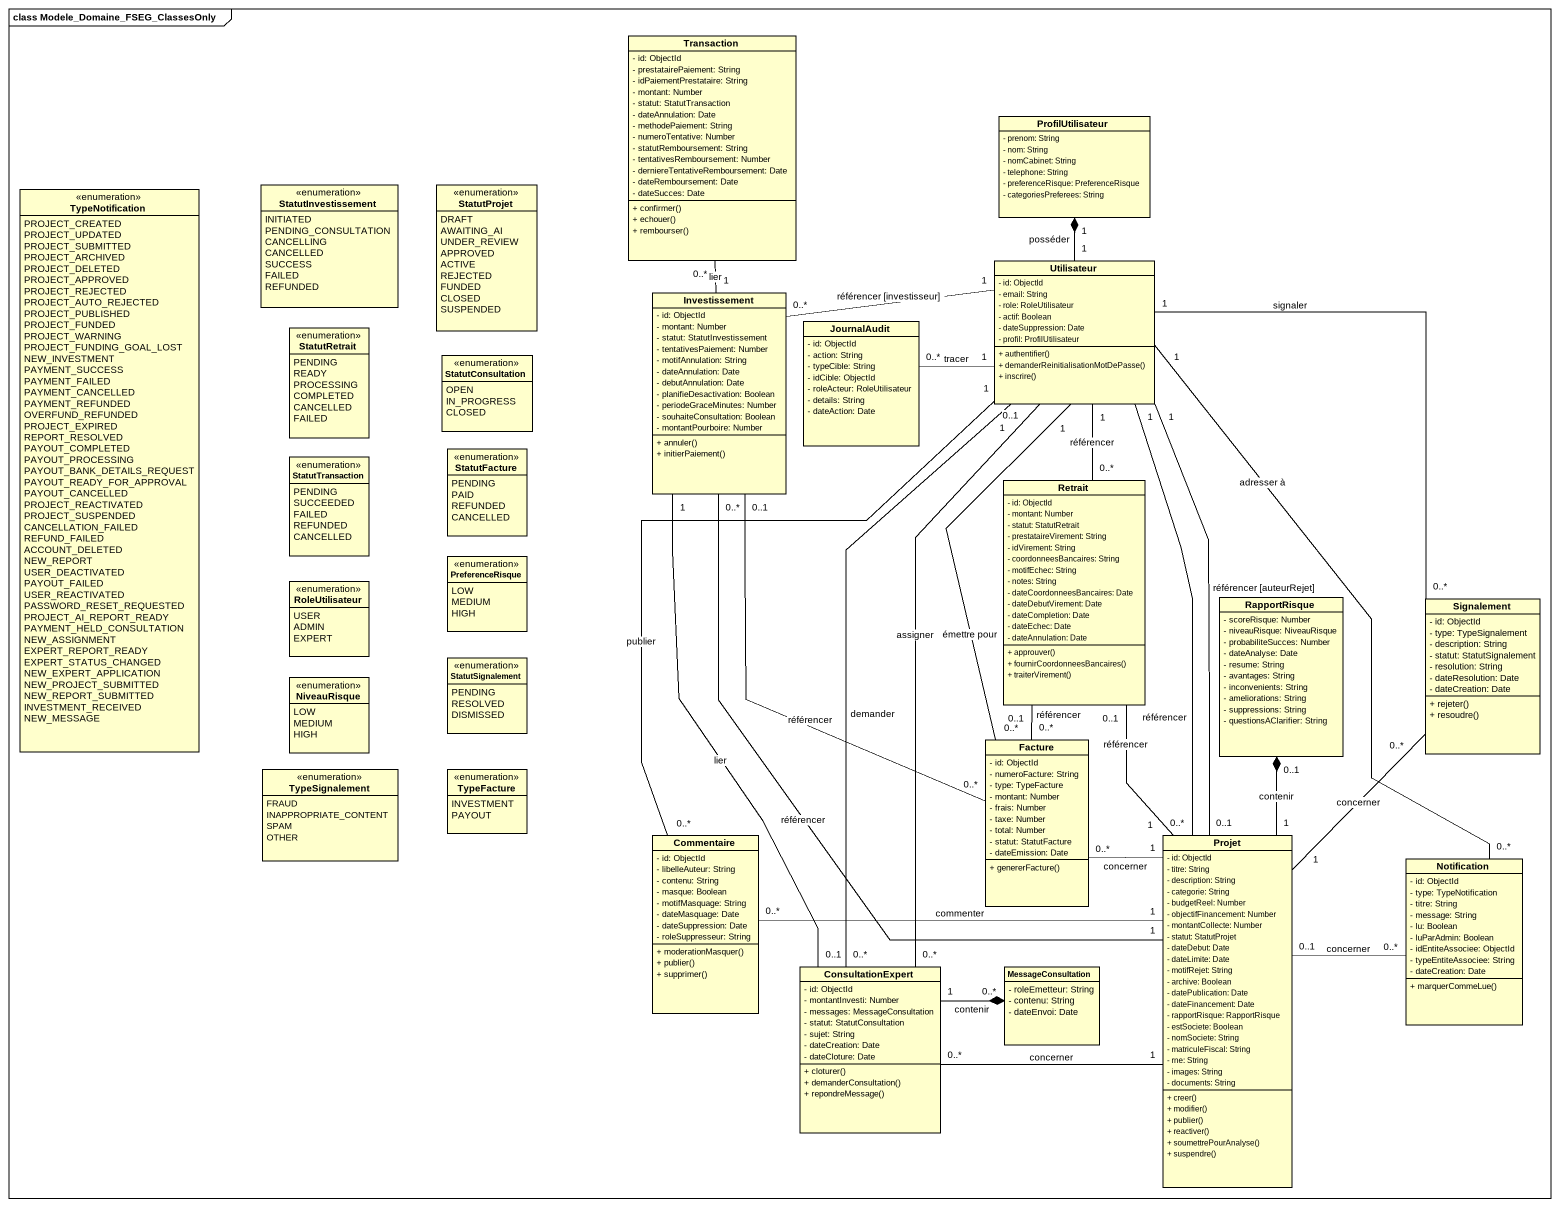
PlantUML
@startuml
mainframe class Modele_Domaine_FSEG_ClassesOnly
hide circle
hide empty members
skinparam classAttributeIconSize 0
class Transaction {
  - id: ObjectId
  - prestatairePaiement: String
  - idPaiementPrestataire: String
  - montant: Number
  - statut: StatutTransaction
  - dateAnnulation: Date
  - methodePaiement: String
  - numeroTentative: Number
  - statutRemboursement: String
  - tentativesRemboursement: Number
  - derniereTentativeRemboursement: Date
  - dateRemboursement: Date
  - dateSucces: Date
  + confirmer()
  + echouer()
  + rembourser()
}
class ProfilUtilisateur {
  - prenom: String
  - nom: String
  - nomCabinet: String
  - telephone: String
  - preferenceRisque: PreferenceRisque
  - categoriesPreferees: String
}
enum StatutInvestissement {
  INITIATED
  PENDING_CONSULTATION
  CANCELLING
  CANCELLED
  SUCCESS
  FAILED
  REFUNDED
}
enum StatutProjet {
  DRAFT
  AWAITING_AI
  UNDER_REVIEW
  APPROVED
  ACTIVE
  REJECTED
  FUNDED
  CLOSED
  SUSPENDED
}
enum TypeNotification {
  PROJECT_CREATED
  PROJECT_UPDATED
  PROJECT_SUBMITTED
  PROJECT_ARCHIVED
  PROJECT_DELETED
  PROJECT_APPROVED
  PROJECT_REJECTED
  PROJECT_AUTO_REJECTED
  PROJECT_PUBLISHED
  PROJECT_FUNDED
  PROJECT_WARNING
  PROJECT_FUNDING_GOAL_LOST
  NEW_INVESTMENT
  PAYMENT_SUCCESS
  PAYMENT_FAILED
  PAYMENT_CANCELLED
  PAYMENT_REFUNDED
  OVERFUND_REFUNDED
  PROJECT_EXPIRED
  REPORT_RESOLVED
  PAYOUT_COMPLETED
  PAYOUT_PROCESSING
  PAYOUT_BANK_DETAILS_REQUEST
  PAYOUT_READY_FOR_APPROVAL
  PAYOUT_CANCELLED
  PROJECT_REACTIVATED
  PROJECT_SUSPENDED
  CANCELLATION_FAILED
  REFUND_FAILED
  ACCOUNT_DELETED
  NEW_REPORT
  USER_DEACTIVATED
  PAYOUT_FAILED
  USER_REACTIVATED
  PASSWORD_RESET_REQUESTED
  PROJECT_AI_REPORT_READY
  PAYMENT_HELD_CONSULTATION
  NEW_ASSIGNMENT
  EXPERT_REPORT_READY
  EXPERT_STATUS_CHANGED
  NEW_EXPERT_APPLICATION
  NEW_PROJECT_SUBMITTED
  NEW_REPORT_SUBMITTED
  INVESTMENT_RECEIVED
  NEW_MESSAGE
}
class Utilisateur {
  - id: ObjectId
  - email: String
  - role: RoleUtilisateur
  - actif: Boolean
  - dateSuppression: Date
  - profil: ProfilUtilisateur
  + authentifier()
  + demanderReinitialisationMotDePasse()
  + inscrire()
}
class Investissement {
  - id: ObjectId
  - montant: Number
  - statut: StatutInvestissement
  - tentativesPaiement: Number
  - motifAnnulation: String
  - dateAnnulation: Date
  - debutAnnulation: Date
  - planifieDesactivation: Boolean
  - periodeGraceMinutes: Number
  - souhaiteConsultation: Boolean
  - montantPourboire: Number
  + annuler()
  + initierPaiement()
}
enum StatutRetrait {
  PENDING
  READY
  PROCESSING
  COMPLETED
  CANCELLED
  FAILED
}
class JournalAudit {
  - id: ObjectId
  - action: String
  - typeCible: String
  - idCible: ObjectId
  - roleActeur: RoleUtilisateur
  - details: String
  - dateAction: Date
}
enum StatutConsultation {
  OPEN
  IN_PROGRESS
  CLOSED
}
enum StatutTransaction {
  PENDING
  SUCCEEDED
  FAILED
  REFUNDED
  CANCELLED
}
enum StatutFacture {
  PENDING
  PAID
  REFUNDED
  CANCELLED
}
class Retrait {
  - id: ObjectId
  - montant: Number
  - statut: StatutRetrait
  - prestataireVirement: String
  - idVirement: String
  - coordonneesBancaires: String
  - motifEchec: String
  - notes: String
  - dateCoordonneesBancaires: Date
  - dateDebutVirement: Date
  - dateCompletion: Date
  - dateEchec: Date
  - dateAnnulation: Date
  + approuver()
  + fournirCoordonneesBancaires()
  + traiterVirement()
}
enum RoleUtilisateur {
  USER
  ADMIN
  EXPERT
}
enum PreferenceRisque {
  LOW
  MEDIUM
  HIGH
}
class RapportRisque {
  - scoreRisque: Number
  - niveauRisque: NiveauRisque
  - probabiliteSucces: Number
  - dateAnalyse: Date
  - resume: String
  - avantages: String
  - inconvenients: String
  - ameliorations: String
  - suppressions: String
  - questionsAClarifier: String
}
class Signalement {
  - id: ObjectId
  - type: TypeSignalement
  - description: String
  - statut: StatutSignalement
  - resolution: String
  - dateResolution: Date
  - dateCreation: Date
  + rejeter()
  + resoudre()
}
enum StatutSignalement {
  PENDING
  RESOLVED
  DISMISSED
}
enum NiveauRisque {
  LOW
  MEDIUM
  HIGH
}
class Facture {
  - id: ObjectId
  - numeroFacture: String
  - type: TypeFacture
  - montant: Number
  - frais: Number
  - taxe: Number
  - total: Number
  - statut: StatutFacture
  - dateEmission: Date
  + genererFacture()
}
enum TypeSignalement {
  FRAUD
  INAPPROPRIATE_CONTENT
  SPAM
  OTHER
}
enum TypeFacture {
  INVESTMENT
  PAYOUT
}
class Commentaire {
  - id: ObjectId
  - libelleAuteur: String
  - contenu: String
  - masque: Boolean
  - motifMasquage: String
  - dateMasquage: Date
  - dateSuppression: Date
  - roleSuppresseur: String
  + moderationMasquer()
  + publier()
  + supprimer()
}
class Projet {
  - id: ObjectId
  - titre: String
  - description: String
  - categorie: String
  - budgetReel: Number
  - objectifFinancement: Number
  - montantCollecte: Number
  - statut: StatutProjet
  - dateDebut: Date
  - dateLimite: Date
  - motifRejet: String
  - archive: Boolean
  - datePublication: Date
  - dateFinancement: Date
  - rapportRisque: RapportRisque
  - estSociete: Boolean
  - nomSociete: String
  - matriculeFiscal: String
  - rne: String
  - images: String
  - documents: String
  + creer()
  + modifier()
  + publier()
  + reactiver()
  + soumettrePourAnalyse()
  + suspendre()
}
class Notification {
  - id: ObjectId
  - type: TypeNotification
  - titre: String
  - message: String
  - lu: Boolean
  - luParAdmin: Boolean
  - idEntiteAssociee: ObjectId
  - typeEntiteAssociee: String
  - dateCreation: Date
  + marquerCommeLue()
}
class ConsultationExpert {
  - id: ObjectId
  - montantInvesti: Number
  - messages: MessageConsultation
  - statut: StatutConsultation
  - sujet: String
  - dateCreation: Date
  - dateCloture: Date
  + cloturer()
  + demanderConsultation()
  + repondreMessage()
}
class MessageConsultation {
  - roleEmetteur: String
  - contenu: String
  - dateEnvoi: Date
}
Utilisateur "1" -up-* "1" ProfilUtilisateur : posséder
Utilisateur "1" -left- "0..*" Investissement : référencer [investisseur]
Utilisateur "1" -- "0..*" Projet : référencer
Utilisateur "1" -- "0..1" Projet : référencer [auteurRejet]
Investissement "1" -up- "0..*" Transaction : lier
Investissement "0..*" -- "1" Projet : référencer
JournalAudit "0..*" -right- "1" Utilisateur : tracer
Retrait "0..*" -up- "1" Utilisateur : référencer
Retrait "0..1" -- "1" Projet : référencer
Signalement "0..*" -up- "1" Utilisateur : signaler
Signalement "0..*" -- "1" Projet : concerner
Facture "0..*" -up- "1" Utilisateur : émettre pour
Facture "0..*" -up- "0..1" Investissement : référencer
Facture "0..*" -up- "0..1" Retrait : référencer
Commentaire "0..*" -up- "1" Utilisateur : publier
Commentaire "0..*" -right- "1" Projet : commenter
Projet "1" -up-* "0..1" RapportRisque : contenir
Projet "1" -up- "0..*" Facture : concerner
Notification "0..*" -up- "1" Utilisateur : adresser à
Notification "0..*" -left- "0..1" Projet : concerner
ConsultationExpert "0..*" -up- "1" Utilisateur : demander
ConsultationExpert "0..*" -up- "0..1" Utilisateur : assigner
ConsultationExpert "0..1" -up- "1" Investissement : lier
ConsultationExpert "0..*" -right- "1" Projet : concerner
ConsultationExpert "1" -right-* "0..*" MessageConsultation : contenir
@enduml
